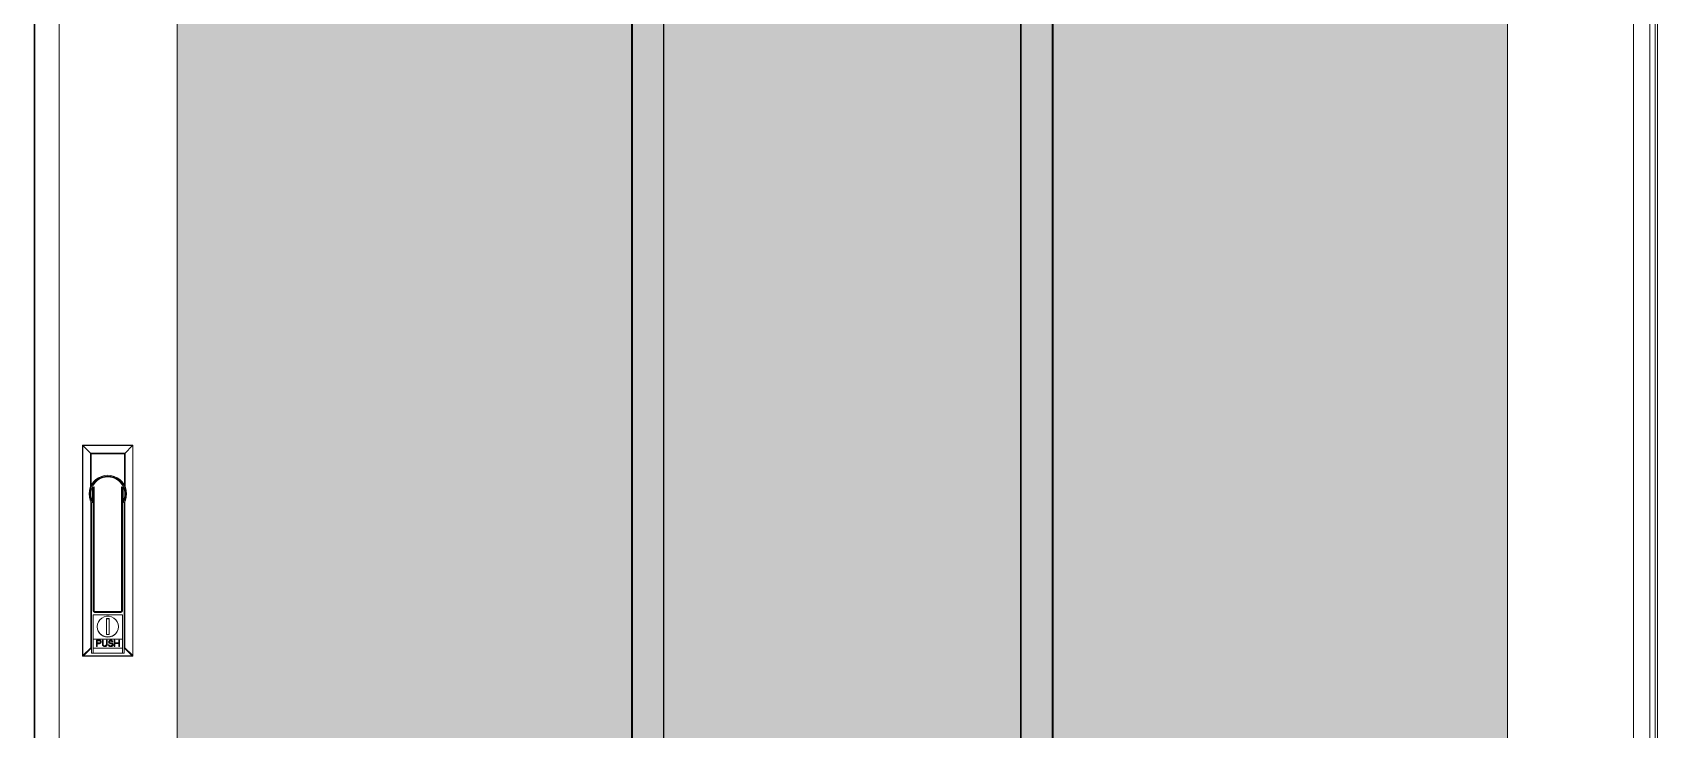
# Model space of a CAD drawing. Header units: millimetres. Extents: x 0 to 299, y -18 to 195.
# Drawn here: x 199.5 to 299.1, y 88.7 to 131.4 of the extents above; entities that cross this region are included whole.
import ezdxf

# ---------------------------------------------------------------- set-up
doc = ezdxf.new("R2010")
doc.units = ezdxf.units.MM
for name, color, linetype in [('4204-00441-MS731-1_0', 7, 'Continuous'), ('4212-06592_0', 7, 'Continuous'), ('4212-06607_0', 7, 'Continuous'), ('4212-14522_1_0', 7, 'Continuous')]:
    doc.layers.add(name, color=color, linetype=linetype)

msp = doc.modelspace()

# ---------------------------------------------------------------- hatches: boundary and pattern name
at = {"lineweight": 18}
h = msp.add_hatch(dxfattribs=at)
h.set_pattern_fill('HONEY', color=256, scale=0.298618, style=0)
h.set_pattern_definition([(0, (-4325.0375, -836.6914), (1.4221659, 0.82108767), [0.9481106, -1.8962212]), (120, (-4325.0375, -836.6914), (-1.42216573, 0.82108796), [0.9481106, -1.8962212]), (60, (-4325.0375, -836.6914), (1.7e-07, 1.64217563), [-1.8962212, 0.9481106])])
h.paths.add_polyline_path([(9.267, 189.393), (9.267, 15.727), (41.279, 15.727), (41.279, 189.393)])
edge = h.paths.add_edge_path()
edge.add_line((59.037, 15.727), (59.037, 189.443))
edge.add_line((90.849, 15.727), (59.037, 15.727))
edge.add_line((90.849, 189.443), (90.849, 15.727))
edge.add_line((59.037, 189.443), (90.849, 189.443))
edge = h.paths.add_edge_path()
edge.add_line((289.928, 15.727), (208.345, 15.727))
edge.add_line((208.345, 15.727), (208.345, 189.443))
edge.add_line((238.018, 189.443), (208.345, 189.443))
edge.add_line((238.018, 132.507), (238.018, 189.443))
edge.add_line((238.018, 132.507), (260.255, 132.507))
edge.add_line((260.255, 132.507), (260.255, 189.443))
edge.add_line((260.255, 189.443), (289.928, 189.443))
edge.add_line((289.928, 189.443), (289.928, 15.727))
edge = h.paths.add_edge_path()
edge.add_line((190.389, 15.727), (108.806, 15.727))
edge.add_line((108.806, 15.727), (108.806, 189.443))
edge.add_line((190.389, 189.443), (190.389, 15.727))
edge.add_line((108.806, 189.443), (190.389, 189.443))

# ---------------------------------------------------------------- linework, layer by layer
at = {"layer": '4204-00441-MS731-1_0', "color": 7, "linetype": 'Continuous', "lineweight": 18}
for p, q in [((202.552, 106.134), (205.638, 106.134)), ((203.067, 105.618), (202.552, 106.134)), ((202.552, 93.194), (202.552, 106.134)), ((202.571, 106.115), (205.619, 106.115)), ((202.571, 93.243), (202.571, 106.115)), ((205.154, 105.65), (203.036, 105.65)), ((203.036, 105.65), (203.036, 103.583)), ((205.123, 105.618), (205.638, 106.134)), ((205.154, 103.583), (205.154, 105.65)), ((205.619, 106.115), (205.619, 93.243)), ((205.638, 106.134), (205.638, 93.194)), ((205.123, 105.618), (203.067, 105.618)), ((203.067, 105.618), (203.067, 103.652)), ((205.123, 103.652), (205.123, 105.618)), ((203.05, 93.722), (203.05, 102.681)), ((203.149, 102.595), (203.149, 103.446)), ((203.199, 103.557), (203.199, 95.981)), ((203.249, 103.587), (203.249, 95.981)), ((204.941, 95.981), (204.941, 103.587)), ((204.991, 95.981), (204.991, 103.557)), ((205.041, 102.595), (205.041, 103.446)), ((205.14, 102.681), (205.14, 93.722)), ((203.1, 93.393), (203.1, 102.582)), ((205.091, 102.582), (205.091, 93.393)), ((203.249, 95.981), (203.199, 95.981)), ((204.991, 95.732), (203.199, 95.732)), ((203.199, 93.393), (203.199, 95.732)), ((203.299, 95.931), (204.891, 95.931)), ((203.299, 95.931), (203.299, 95.881)), ((203.299, 95.881), (204.891, 95.881)), ((204.891, 95.931), (204.891, 95.881)), ((204.941, 95.981), (204.991, 95.981)), ((204.991, 93.393), (204.991, 95.732)), ((204.02, 95.503), (204.17, 95.503)), ((204.02, 94.527), (204.02, 95.503)), ((204.02, 95.493), (204.17, 95.493)), ((204.17, 95.503), (204.17, 94.527)), ((204.723, 94.863), (204.742, 95.015)), ((202.571, 93.243), (203.05, 93.722)), ((202.602, 93.212), (203.074, 93.684)), ((204.991, 94.239), (203.199, 94.239)), ((203.199, 93.701), (204.991, 93.701)), ((203.394, 94.18), (203.589, 94.18)), ((203.394, 93.789), (203.394, 94.18)), ((203.443, 93.789), (203.394, 93.789)), ((203.598, 94.139), (203.443, 94.139)), ((203.443, 94.139), (203.443, 94.014)), ((203.443, 94.014), (203.598, 94.014)), ((203.589, 93.964), (203.443, 93.964)), ((203.443, 93.964), (203.443, 93.789)), ((203.589, 94.18), (203.63, 94.172)), ((203.63, 93.972), (203.589, 93.964)), ((203.622, 94.13), (203.598, 94.139)), ((203.598, 94.014), (203.622, 94.022)), ((203.638, 94.114), (203.622, 94.13)), ((203.622, 94.022), (203.638, 94.039)), ((203.63, 94.172), (203.663, 94.147)), ((203.663, 93.997), (203.63, 93.972)), ((203.647, 94.089), (203.638, 94.114)), ((203.638, 94.039), (203.647, 94.064)), ((203.647, 94.064), (203.647, 94.089)), ((203.663, 94.147), (203.687, 94.114)), ((203.687, 94.031), (203.663, 93.997)), ((203.687, 94.114), (203.695, 94.089)), ((203.695, 94.055), (203.687, 94.031)), ((203.695, 94.089), (203.695, 94.055)), ((203.81, 94.18), (203.761, 94.18)), ((203.761, 94.18), (203.761, 93.922)), ((203.761, 93.922), (203.769, 93.881)), ((203.769, 93.881), (203.785, 93.847)), ((203.785, 93.847), (203.818, 93.814)), ((203.81, 93.922), (203.81, 94.18)), ((203.818, 93.889), (203.81, 93.922)), ((203.834, 93.864), (203.818, 93.889)), ((203.818, 93.814), (203.85, 93.797)), ((203.858, 93.847), (203.834, 93.864)), ((203.85, 93.797), (203.891, 93.789)), ((203.891, 93.839), (203.858, 93.847)), ((203.924, 93.839), (203.891, 93.839)), ((203.891, 93.789), (203.924, 93.789)), ((203.956, 93.847), (203.924, 93.839)), ((203.924, 93.789), (203.964, 93.797)), ((203.981, 93.864), (203.956, 93.847)), ((203.964, 93.797), (203.997, 93.814)), ((203.997, 93.889), (203.981, 93.864)), ((204.005, 93.922), (203.997, 93.889)), ((203.997, 93.814), (204.03, 93.847)), ((204.054, 94.18), (204.005, 94.18)), ((204.005, 94.18), (204.005, 93.922)), ((204.17, 94.527), (204.02, 94.527)), ((204.03, 93.847), (204.046, 93.881)), ((204.046, 93.881), (204.054, 93.922)), ((204.054, 93.922), (204.054, 94.18)), ((204.168, 93.897), (204.119, 93.897)), ((204.119, 93.897), (204.127, 93.864)), ((204.127, 93.864), (204.152, 93.822)), ((204.152, 94.122), (204.144, 94.089)), ((204.144, 94.089), (204.144, 94.055)), ((204.144, 94.055), (204.152, 94.022)), ((204.184, 94.155), (204.152, 94.122)), ((204.152, 94.022), (204.184, 93.989)), ((204.152, 93.822), (204.193, 93.797)), ((204.176, 93.872), (204.168, 93.897)), ((204.201, 93.847), (204.176, 93.872)), ((204.217, 94.172), (204.184, 94.155)), ((204.184, 93.989), (204.217, 93.972)), ((204.193, 94.08), (204.201, 94.105)), ((204.193, 94.064), (204.193, 94.08)), ((204.201, 94.039), (204.193, 94.064)), ((204.193, 93.797), (204.233, 93.789)), ((204.201, 94.105), (204.225, 94.122)), ((204.225, 94.022), (204.201, 94.039)), ((204.233, 93.839), (204.201, 93.847)), ((204.25, 94.18), (204.217, 94.172)), ((204.217, 93.972), (204.25, 93.964)), ((204.225, 94.122), (204.25, 94.13)), ((204.25, 94.014), (204.225, 94.022)), ((204.298, 93.839), (204.233, 93.839)), ((204.233, 93.789), (204.298, 93.789)), ((204.29, 94.18), (204.25, 94.18)), ((204.25, 94.13), (204.298, 94.13)), ((204.298, 94.014), (204.25, 94.014)), ((204.25, 93.964), (204.298, 93.964)), ((204.331, 94.172), (204.29, 94.18)), ((204.298, 94.13), (204.323, 94.122)), ((204.339, 94.006), (204.298, 94.014)), ((204.298, 93.964), (204.331, 93.956)), ((204.331, 93.847), (204.298, 93.839)), ((204.298, 93.789), (204.339, 93.797)), ((204.323, 94.122), (204.339, 94.105)), ((204.364, 94.147), (204.331, 94.172)), ((204.331, 93.956), (204.356, 93.939)), ((204.356, 93.864), (204.331, 93.847)), ((204.339, 94.105), (204.347, 94.089)), ((204.372, 93.989), (204.339, 94.006)), ((204.339, 93.797), (204.372, 93.814)), ((204.347, 94.089), (204.396, 94.089)), ((204.356, 93.939), (204.372, 93.914)), ((204.372, 93.889), (204.356, 93.864)), ((204.388, 94.114), (204.364, 94.147)), ((204.404, 93.956), (204.372, 93.989)), ((204.372, 93.914), (204.372, 93.889)), ((204.372, 93.814), (204.404, 93.847)), ((204.396, 94.089), (204.388, 94.114)), ((204.421, 93.922), (204.404, 93.956)), ((204.404, 93.847), (204.421, 93.881)), ((204.421, 93.881), (204.421, 93.922)), ((204.486, 94.18), (204.535, 94.18)), ((204.486, 93.789), (204.486, 94.18)), ((204.535, 93.789), (204.486, 93.789)), ((204.535, 94.18), (204.535, 94.022)), ((204.535, 94.022), (204.763, 94.022)), ((204.763, 93.972), (204.535, 93.972)), ((204.535, 93.972), (204.535, 93.789)), ((204.763, 94.18), (204.812, 94.18)), ((204.763, 94.022), (204.763, 94.18)), ((204.763, 93.789), (204.763, 93.972)), ((204.812, 93.789), (204.763, 93.789)), ((204.812, 94.18), (204.812, 93.789)), ((205.588, 93.212), (205.117, 93.684)), ((205.619, 93.243), (205.14, 93.722)), ((202.552, 93.243), (202.571, 93.243)), ((202.556, 93.231), (202.552, 93.243)), ((202.552, 93.194), (205.638, 93.194)), ((202.567, 93.221), (202.556, 93.231)), ((202.563, 93.194), (202.575, 93.196)), ((202.571, 93.243), (202.58, 93.232)), ((202.58, 93.232), (202.59, 93.221)), ((202.59, 93.221), (202.602, 93.212)), ((205.588, 93.212), (202.602, 93.212)), ((203.1, 93.393), (205.091, 93.393)), ((205.588, 93.212), (205.6, 93.221)), ((205.588, 93.194), (205.588, 93.212)), ((205.6, 93.221), (205.611, 93.232)), ((205.611, 93.232), (205.619, 93.243)), ((205.638, 93.204), (205.635, 93.217))]:
    msp.add_line(p, q, dxfattribs=at)
for points in [[(204.742, 95.015), (204.723, 95.167), (204.668, 95.31), (204.579, 95.436), (204.463, 95.537), (204.325, 95.608), (204.173, 95.645), (204.017, 95.645), (203.866, 95.608), (203.728, 95.537), (203.611, 95.436), (203.522, 95.31), (203.467, 95.167), (203.448, 95.015)], [(203.448, 95.015), (203.467, 94.863), (203.522, 94.72), (203.611, 94.594), (203.728, 94.493), (203.866, 94.422), (204.017, 94.385), (204.173, 94.385), (204.325, 94.422), (204.463, 94.493), (204.579, 94.594), (204.668, 94.72), (204.723, 94.863)], [(203.448, 95.005), (203.464, 94.864), (203.512, 94.73), (203.589, 94.61), (203.692, 94.509), (203.814, 94.434), (203.951, 94.387), (204.095, 94.371), (204.239, 94.387), (204.376, 94.434), (204.499, 94.509), (204.601, 94.61), (204.678, 94.73), (204.726, 94.864), (204.742, 95.005)], [(203.074, 93.684), (203.066, 93.689), (203.06, 93.696), (203.054, 93.704), (203.051, 93.712), (203.05, 93.722)], [(203.1, 93.629), (203.098, 93.646), (203.092, 93.661), (203.084, 93.674), (203.074, 93.684)], [(205.117, 93.684), (205.106, 93.674), (205.098, 93.661), (205.092, 93.646), (205.091, 93.629)], [(205.117, 93.684), (205.129, 93.694), (205.137, 93.707), (205.14, 93.722)], [(202.602, 93.212), (202.583, 93.215), (202.567, 93.221)], [(202.575, 93.196), (202.588, 93.203), (202.602, 93.212)], [(205.61, 93.208), (205.6, 93.197), (205.588, 93.194)], [(205.619, 93.243), (205.617, 93.224), (205.61, 93.208)], [(205.635, 93.217), (205.629, 93.229), (205.619, 93.243)]]:
    msp.add_lwpolyline(points, dxfattribs=at)
for centre, radius, start, end in [((204.095, 103.147), 1.145, 330.40815, 209.59185), ((204.095, 103.147), 1.095, 329.72736, 210.27264), ((204.095, 103.147), 1.045, 334.79123, 205.20877), ((203.299, 103.446), 0.149, 109.47122, 180), ((204.891, 103.446), 0.149, 0, 70.52878), ((203.299, 95.981), 0.0995, 180, 270), ((203.299, 95.981), 0.0498, 180, 270), ((204.891, 95.981), 0.0995, 270, 360), ((204.891, 95.981), 0.0498, 270, 0)]:
    msp.add_arc(centre, radius, start, end, dxfattribs=at)
at = {"layer": '4212-06592_0', "color": 7, "linetype": 'Continuous', "lineweight": 18}
msp.add_line((199.586, 194.4), (199.586, 10.023), dxfattribs=at)
at = {"layer": '4212-06607_0', "color": 7, "linetype": 'Continuous', "lineweight": 18}
for p, q in [((298.986, 10.372), (298.986, 194.32)), ((299.125, 10.372), (299.125, 194.4))]:
    msp.add_line(p, q, dxfattribs=at)
at = {"layer": '4212-14522_1_0', "color": 7, "linetype": 'Continuous', "lineweight": 18}
for p, q in [((199.616, 194.4), (199.616, 10.75)), ((201.109, 194.4), (201.109, 10.75)), ((236.204, 194.4), (236.204, 10.75)), ((236.267, 194.4), (236.267, 10.75)), ((262.006, 194.4), (262.006, 10.75)), ((262.069, 194.4), (262.069, 10.75)), ((297.662, 194.4), (297.662, 10.75)), ((298.657, 194.4), (298.657, 10.75)), ((238.175, 132.686), (238.175, 10.75)), ((238.201, 132.686), (238.201, 10.75)), ((260.072, 132.686), (260.072, 10.75)), ((260.098, 132.686), (260.098, 10.75))]:
    msp.add_line(p, q, dxfattribs=at)
at = {"layer": '4212-14522_1_0', "color": 0, "linetype": 'Continuous', "lineweight": 18}
for p, q in [((208.345, 15.727), (208.345, 189.443)), ((289.928, 189.443), (289.928, 15.727))]:
    msp.add_line(p, q, dxfattribs=at)

doc.saveas('drawing.dxf')
